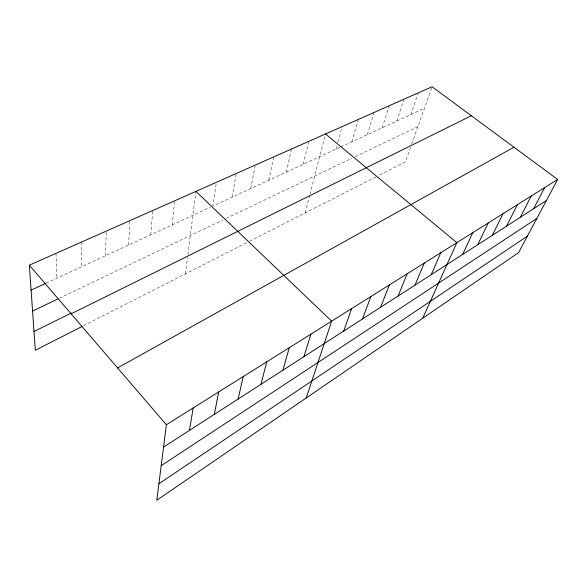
<?xml version="1.0" encoding="UTF-8"?>
<svg xmlns="http://www.w3.org/2000/svg" width="587" height="587" viewBox="0 0 587 587"><rect width="100%" height="100%" fill="white"/><g stroke="black" fill="none" stroke-linecap="round" stroke-linejoin="round"><path stroke-width="0.44" stroke-dasharray="2.94 2.2" d="M105.594 255.675L106.21 231.124M128.612 245.036L129.896 220.631M150.8 234.778L152.715 210.52M172.204 224.88L174.699 200.783M185.463 273.843L187.583 257.135M187.906 254.553L195.904 191.384M216.104 184.083L212.832 206.096L339.983 147.308M232.122 197.181L236.121 173.569M250.781 188.552L255.206 165.116M268.831 180.209L273.659 156.934M286.309 172.13L291.504 149.032M303.237 164.301L308.784 141.379M305.13 212.927L309.503 195.977M309.936 194.304L325.506 133.968M336.013 149.142L336.967 145.671M337.921 142.201L342.199 126.572M351.892 141.805L358.356 119.41M367.279 134.687L374.014 112.477M382.21 127.79L389.196 105.748M396.695 121.091L403.915 99.225M410.768 114.582L418.193 92.9M410.54 147.432L405.426 161.873L378.762 175.44M411.744 144.035L432.054 86.759M83.567 325.719L248.837 241.58M249.651 241.169L377.221 176.232M59.258 298.291L222.987 219.934M226.274 218.357L351.965 158.211M355.157 156.678L417.915 126.645M46.079 283.198L210.337 207.248M340.776 146.941L424.43 108.265M55.992 253.379L56.895 278.194M81.593 242.035L81.703 266.725"/><path stroke-width="0.88" d="M29.35 265.177L166.37 424.753L156.817 500.241L518.615 252.608L557.65 179.461L432.054 86.759L29.35 265.177L35.323 350.278L81.982 326.519M189.469 430.388L193.152 407.965M214.299 414.393L218.76 391.911M238.102 399.065L243.275 376.546M260.944 384.36L266.755 361.819M282.868 370.236L289.281 347.702M303.941 356.661L310.897 334.15M306.194 398.001L331.662 321.133L195.904 191.384M343.725 331.046L351.62 308.623M362.517 318.939L370.83 296.582M380.625 307.28L389.313 284.988M398.096 296.024L407.129 273.821M414.95 285.172L424.306 263.049M431.232 274.687L440.874 252.667M422.684 318.264L456.869 242.636L325.506 133.968M462.629 254.465L472.784 232.665M477.767 244.713L488.149 223.031M492.405 235.292L502.986 213.727M506.566 226.164L517.338 204.731M520.273 217.337L531.213 196.029M533.554 208.789L544.648 187.613M158.908 483.739L527.412 236.121M161.19 465.696L536.856 218.415M163.546 447.081L546.424 200.497M166.37 424.753L557.65 179.461M117.576 367.932L513.97 147.212M71.13 313.832L471.324 115.742M34.002 331.486L71.357 313.018M32.571 311.059L57.651 299.062M31.096 290.117L45.243 283.58"/></g></svg>
